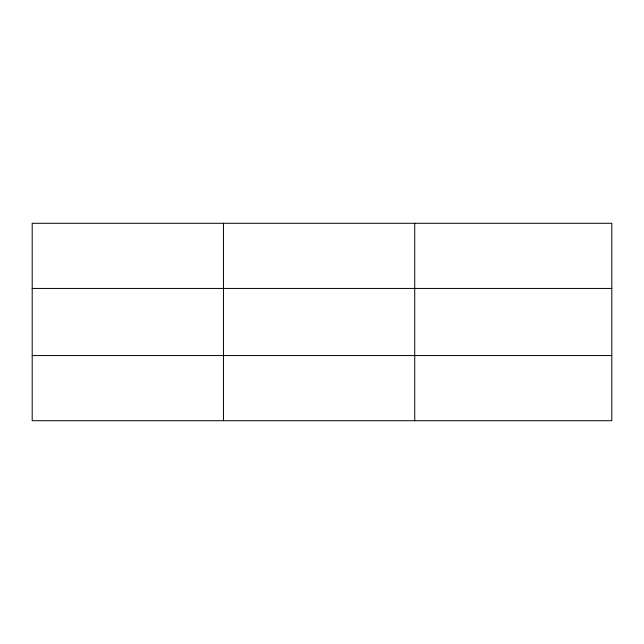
<?xml version="1.0" encoding="UTF-8"?>
<svg xmlns="http://www.w3.org/2000/svg" width="644" height="644" viewBox="0 0 644 644"><rect width="100%" height="100%" fill="white"/><g stroke="black" fill="none" stroke-linecap="round" stroke-linejoin="round"><path stroke-width="0.97" d="M223.468 223.283L223.468 420.717M414.736 223.283L414.736 420.717M611.8 288.44L611.8 223.283L32.2 223.283L32.2 420.717L611.8 420.717L611.8 288.44L32.2 288.44M32.2 355.56L611.8 355.56"/></g></svg>
